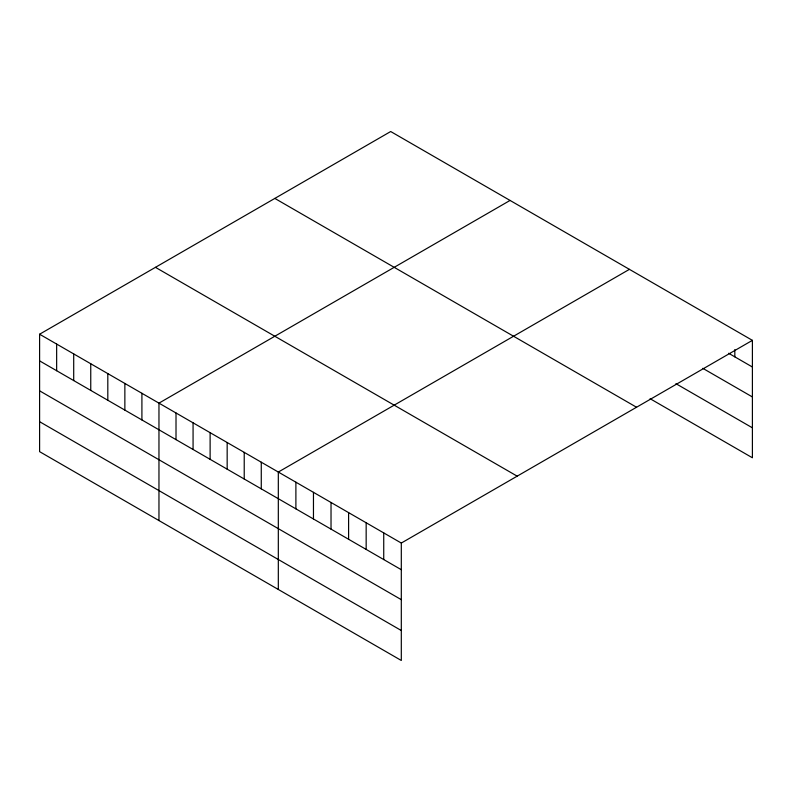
<?xml version="1.0" encoding="UTF-8"?>
<svg xmlns="http://www.w3.org/2000/svg" width="792" height="792" viewBox="0 0 792 792"><rect width="100%" height="100%" fill="white"/><g stroke="black" fill="none" stroke-linecap="round" stroke-linejoin="round"><path stroke-width="1.19" d="M39.6 334.224L401.306 543.055L401.306 660.478L39.6 451.648L39.6 334.224L390.694 131.522L752.4 340.352L752.4 457.776L650.093 398.703M510.058 200.435L158.964 403.138L158.964 520.562M629.422 269.349L278.319 472.052L278.319 589.476M401.306 543.055L752.4 340.352M728.63 353.272L752.4 367.003M702.791 368.32L752.4 396.95M675.923 383.665L752.4 427.819M274.834 198.416L636.54 407.246M155.46 267.34L517.166 476.16M39.6 360.875L401.306 569.705M39.6 390.832L401.306 599.663M39.6 421.69L401.306 630.521M734.827 349.589L734.827 356.855M383.734 532.907L383.734 559.558M366.161 522.769L366.161 549.42M348.599 512.622L348.599 539.273M331.026 502.484L331.026 529.135M313.464 492.337L313.464 518.988M295.891 482.199L295.891 508.85M261.271 462.211L261.271 488.862M244.223 452.361L244.223 479.012M227.165 442.52L227.165 469.171M210.118 432.68L210.118 459.32M193.07 422.829L193.07 449.48M176.012 412.988L176.012 439.639M141.907 393.297L141.907 419.948M124.859 383.447L124.859 410.098M107.811 373.606L107.811 400.257M90.753 363.766L90.753 390.406M73.706 353.915L73.706 380.566M56.648 344.075L56.648 370.725"/></g></svg>
